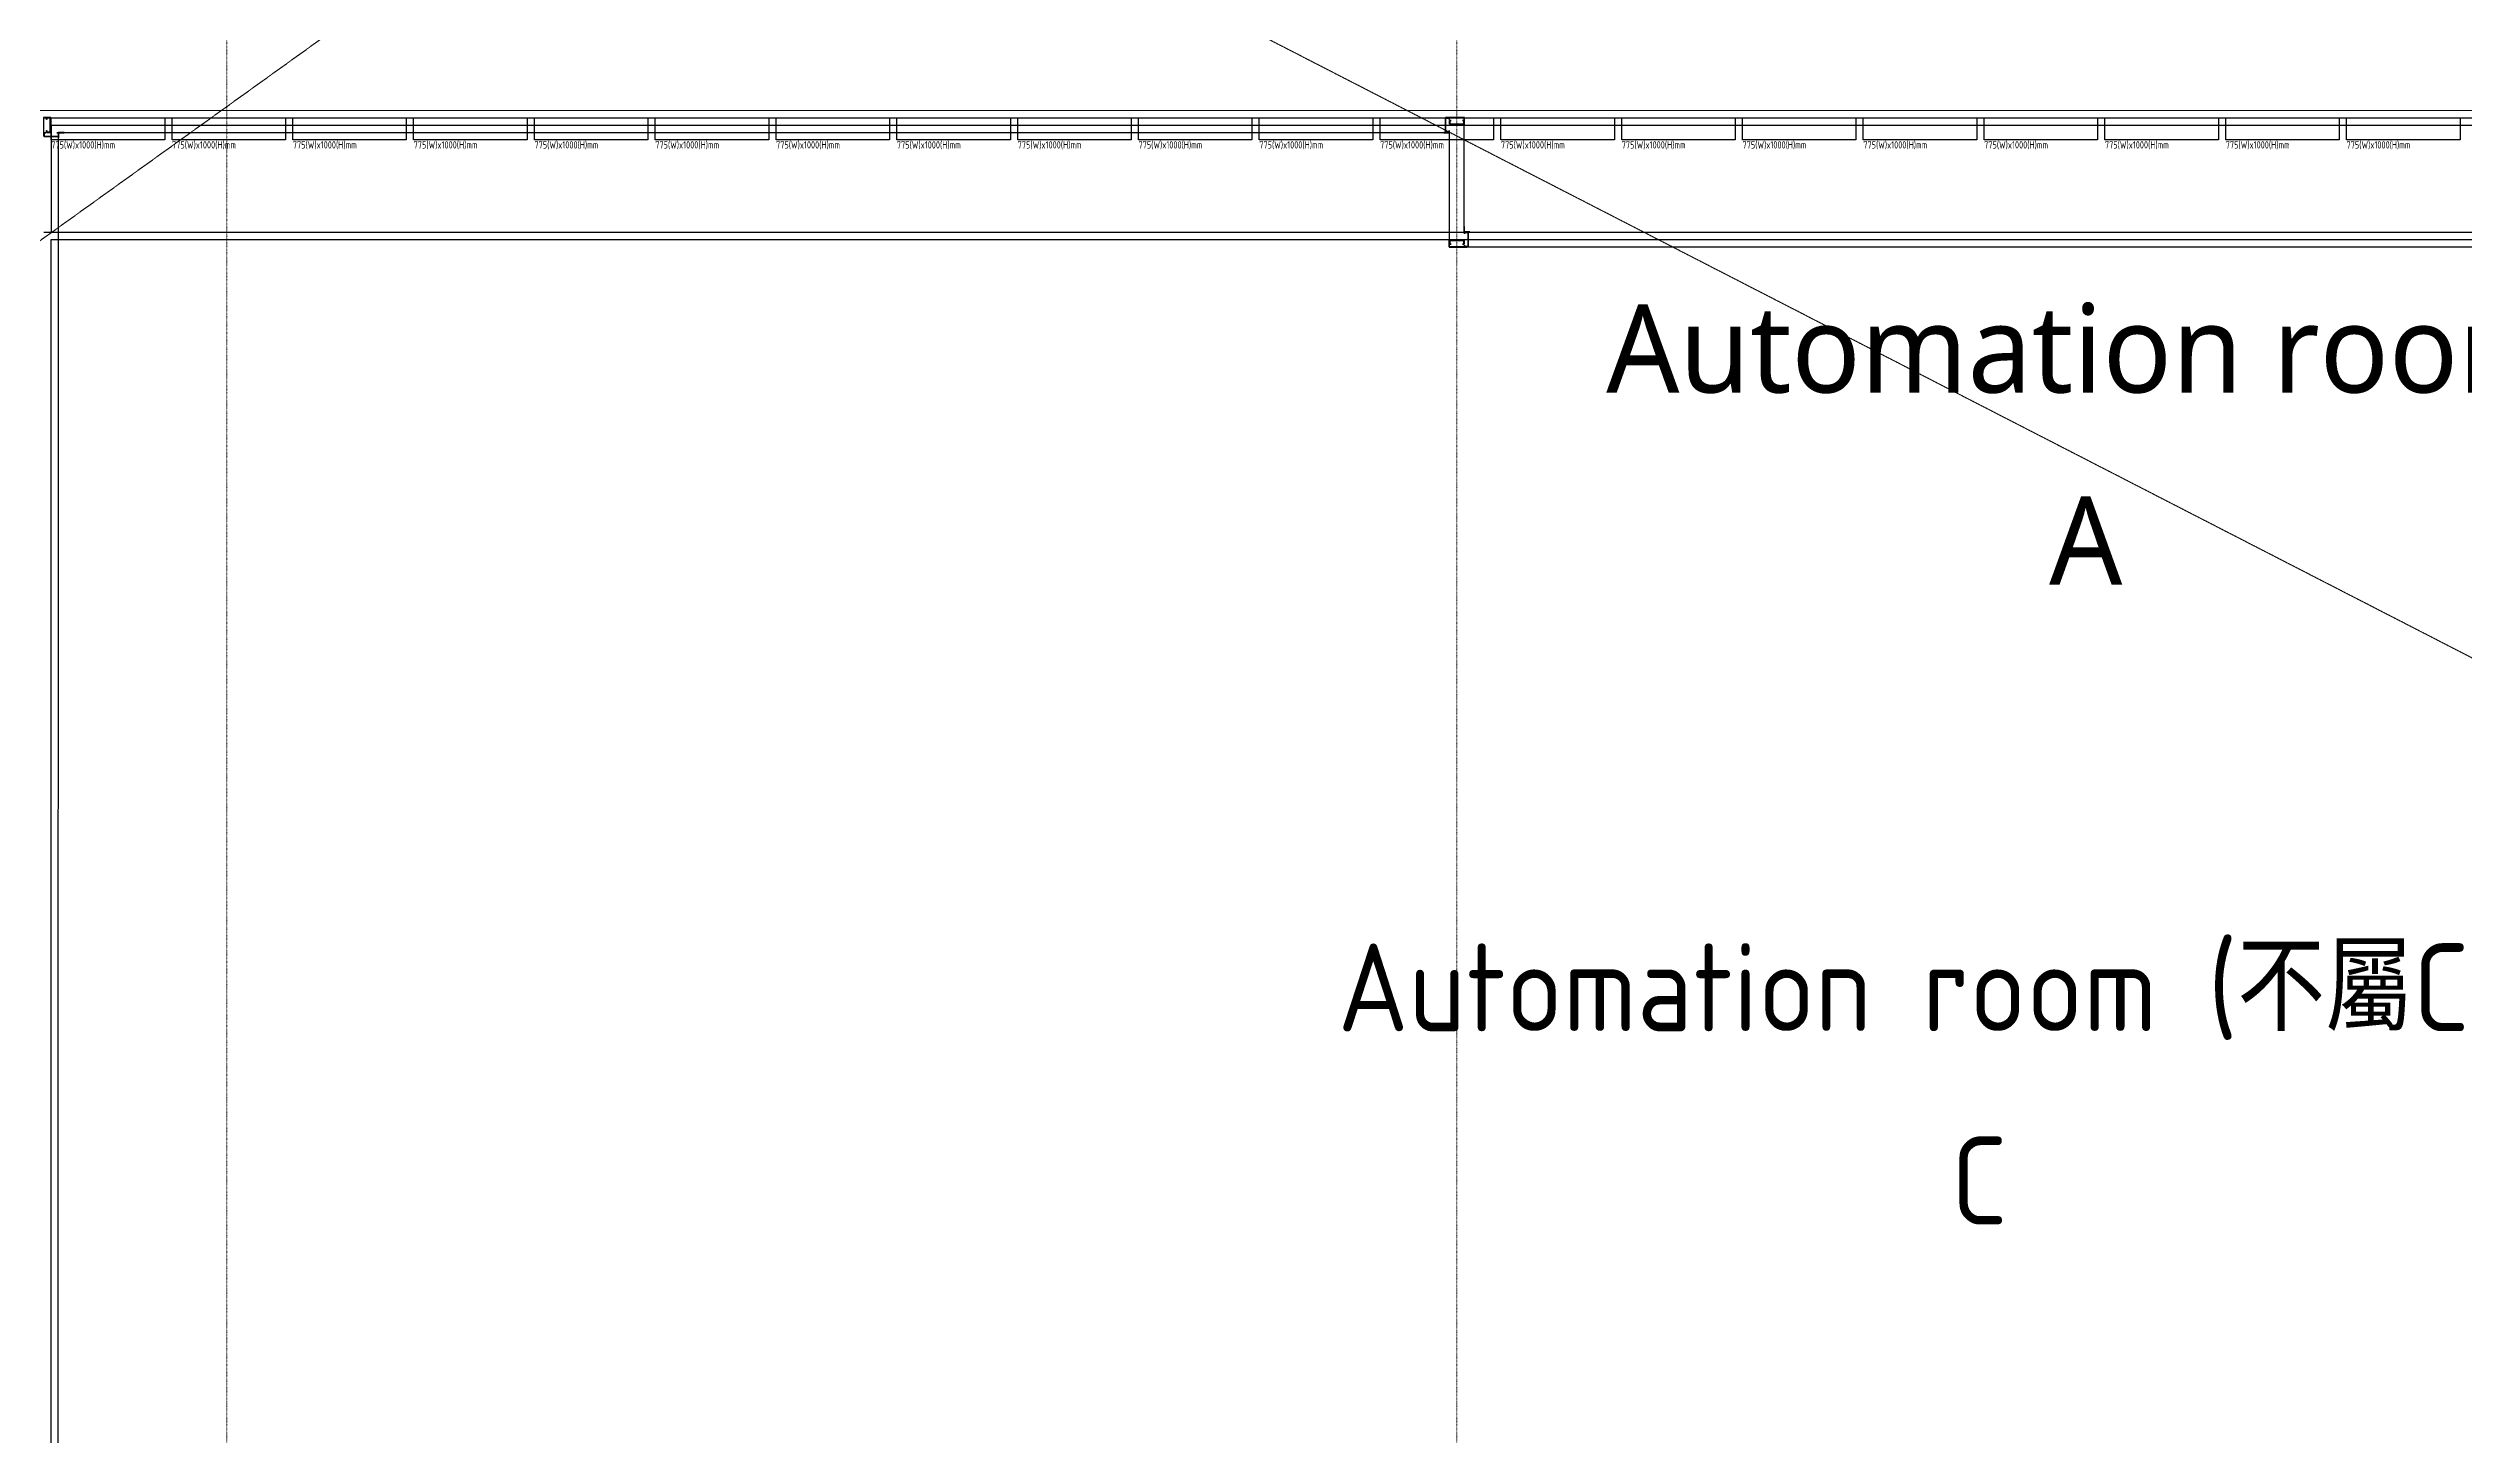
# Model space of a CAD drawing. Extents: x -76427 to 292734, y -42117 to 131250.
# Drawn here: x 208781 to 225276, y 63505 to 72975 of the extents above; entities that cross this region are included whole.
import ezdxf
from ezdxf.enums import TextEntityAlignment as Align

# ---------------------------------------------------------------- set-up
doc = ezdxf.new("R2010")
doc.units = 0
doc.header["$LTSCALE"] = 10
for name, pattern in [('H12PL1$0$HIDDEN', [0.4, 0.3, -0.1]), ('H12PL1$0$JJP_三點線', [0.9, 0.3, -0.15, 0, -0.15, 0, -0.15, 0, -0.15]), ('XFM7P10ICA$0$H12PL1$0$JJP_三點線', [0.9, 0.3, -0.15, 0, -0.15, 0, -0.15, 0, -0.15])]:
    doc.linetypes.add(name, pattern=pattern)
for name, color, linetype in [('H12PL1$0$A-OBJE-2D', 252, 'Continuous'), ('H12PL1$0$A-ZONE', 252, 'Continuous'), ('H12PL1$0$S-GRID', 252, 'Continuous'), ('XFDP10$0$A-S-C1-800x1000-v (50K)', 212, 'Continuous'), ('XFDP10$0$A-W-P1S (50K)', 2, 'Continuous'), ('XFDP10$0$A-W-P4S (50K)', 2, 'Continuous'), ('XFM7P10ICA$0$H12PL1$0$A-TEXT-修改說明', 252, 'Continuous'), ('XFM7P10ICA$0$H12PL1$0$A-ZONE', 252, 'Continuous'), ('XFM7P10ICA$0$H12PL1$0$S-GRID', 252, 'Continuous'), ('XFM7P10ICA$0$XFDP15$0$A-Partition-Col', 1, 'Continuous'), ('XFM7P10ICA$0$XFDP15$0$A-W-F2S (50K)', 2, 'Continuous'), ('XFM7P10ICA$0$XFDP15$0$A-W-P1S (50K)', 2, 'Continuous')]:
    doc.layers.add(name, color=color, linetype=linetype)
doc.styles.add('H12PL1$0$Standard', font='', dxfattribs={"width": 0.8})
doc.styles.add('XFDP10$0$AA-TXT', font='isocp.shx', dxfattribs={"width": 0.8, "bigfont": 'china.shx'})
doc.styles.add('XFM7P10ICA$0$H12PL1$0$Standard', font='isocp.shx', dxfattribs={"bigfont": 'chineset.shx'})
doc.styles.get('H12PL1$0$Standard').set_extended_font_data('Microsoft JhengHei')

# ---------------------------------------------------------------- blocks, each defined once
blk = doc.blocks.new('XFM7P10ICA$0$XFDP15$0$TP1-100-Partition_Col-L')
for points in [[(-5, 5.1, 0.414214), (-5.1, 5), (-5.1, 0.3, -0.414214), (-5.1, 0.2), (-5.2, 0.2, -0.414214), (-5.2, 0.3), (-5.2, 1.2), (-5.2, 1.2), (-5.2, 1.3), (-5.2, 5.2, -0.414214), (-5.2, 5.2), (5.7, 5.2), (5.8, 5.2), (5.8, 5.2), (6.7, 5.2, -0.414214), (6.8, 5.2), (6.8, 5.1, -0.414214), (6.7, 5.1)], [(4.9, 1), (4.9, 2.9, 0.414214), (4.6, 3.2), (3.8, 3.2), (3.8, 3.1), (4.6, 3.1, -0.414214), (4.8, 2.9), (4.8, 0.9, -0.414214), (4.6, 0.7), (-4.6, 0.7, -0.414214), (-4.8, 0.9), (-4.8, 2.9, -0.414214), (-4.6, 3.1), (-3.8, 3.1), (-3.8, 3.2), (-4.6, 3.2, 0.414214), (-4.9, 2.9), (-4.9, 1, 0.414214), (-4.6, 0.7), (4.6, 0.7, 0.414214)], [(7.5, -4.9), (5.6, -4.9, -0.414214), (5.3, -4.6), (5.3, -3.8), (5.3, -3.8), (5.3, -4.6, 0.414214), (5.5, -4.8), (7.5, -4.8, 0.414214), (7.7, -4.6), (7.7, 4.6, 0.414214), (7.5, 4.8), (5.5, 4.8, 0.414214), (5.3, 4.6), (5.3, 3.8), (5.3, 3.8), (5.3, 4.6, -0.414214), (5.6, 4.9), (7.5, 4.9, -0.414214), (7.8, 4.6), (7.8, -4.6, -0.414214)]]:
    blk.add_lwpolyline(points, format="xyb", close=True)
for points in [[(-4.2, 3.2), (-4.2, 3.2), (-4.9, 3.2, 0.414214), (-5.1, 3), (-5.1, 0.7), (-5, 0.7), (-5, 3, -0.414214), (-4.9, 3.2), (-4.2, 3.2)], [(4.1, 3.2), (4.1, 3.2), (4.9, 3.2, -0.414214), (5, 3), (5, 0.7), (5, 0.7), (5, 3, 0.414214), (4.9, 3.2), (4.1, 3.2)], [(5.3, 4.2), (5.2, 4.2), (5.2, 4.9, -0.414214), (5.4, 5.1), (7.8, 5.1), (7.8, 5), (5.4, 5, 0.414214), (5.3, 4.9), (5.3, 4.2)], [(5.3, -4.1), (5.2, -4.1), (5.2, -4.9, 0.414214), (5.4, -5), (7.8, -5), (7.8, -5), (5.4, -5, -0.414214), (5.3, -4.9), (5.3, -4.1)]]:
    blk.add_lwpolyline(points, format="xyb")
blk.add_lwpolyline([(5.2, -5.2), (5.2, -8.8), (5, -8.8), (5, -5), (8.8, -5), (8.8, -5.2)], close=True)
blk = doc.blocks.new('XFM7P10ICA$0$XFDP15')
at = {"layer": 'XFM7P10ICA$0$XFDP15$0$A-W-F2S (50K)'}
for p, q in [((208751.3, 72500.5, 0), (218450, 72500.5, 0)), ((218450, 71719, 0), (218450, 72500.5, 0)), ((208847.1, 59650, 0), (208851.3, 72400.5, 0)), ((208851.3, 72400.5, 0), (218350, 72400.5, 0)), ((218350, 71619, 0), (218350, 72400.5, 0)), ((218350, 71619, 0), (238975.4, 71619, 0)), ((218450, 71719, 0), (238875.4, 71719, 0))]:
    blk.add_line(p, q, dxfattribs=at)
at = {"layer": 'XFM7P10ICA$0$XFDP15$0$A-W-P1S (50K)'}
for p, q in [((218450, 72500.5, 0), (233550, 72500.5, 0)), ((218450, 72450.5, 0), (233600, 72450.5, 0))]:
    blk.add_line(p, q, dxfattribs=at)
at = {"layer": 'XFM7P10ICA$0$XFDP15$0$A-Partition-Col', "xscale": -10, "yscale": 10, "zscale": 10}
for p, rotation in [((208801.3, 72450.5, 0), 90), ((218400, 71669, 0), 180)]:
    blk.add_blockref('XFM7P10ICA$0$XFDP15$0$TP1-100-Partition_Col-L', p, dxfattribs=dict(at, rotation=rotation))
blk.add_blockref('XFM7P10ICA$0$XFDP15$0$TP1-100-Partition_Col-L', (218400, 72450.5), dxfattribs=at)
blk = doc.blocks.new('XFM7P10ICA$0$H12PL1')
at = {"layer": 'XFM7P10ICA$0$H12PL1$0$A-TEXT-修改說明', "lineweight": 0}
blk.add_lwpolyline([(238750, 72550), (208650, 72550), (208650, 59650)], dxfattribs=at)
at = {"layer": 'XFM7P10ICA$0$H12PL1$0$S-GRID', "linetype": 'XFM7P10ICA$0$H12PL1$0$JJP_三點線', "lineweight": 0}
for p, q in [((210000, 128250), (210000, -28000)), ((218400, 128250), (218400, -28000))]:
    blk.add_line(p, q, dxfattribs=at)
blk.add_blockref('XFM7P10ICA$0$XFDP15', (0, 0))
at = {"layer": 'XFM7P10ICA$0$H12PL1$0$A-ZONE', "style": 'XFM7P10ICA$0$H12PL1$0$Standard'}
for s, p in [('Automation room (不屬C/R)', (221968.52, 66860.41)), ('C', (221968.52, 65540.56))]:
    blk.add_text(s, height=600, dxfattribs=at).set_placement(p, align=Align.TOP_CENTER)
blk = doc.blocks.new('XFM7P10ICA')
blk.add_blockref('XFM7P10ICA$0$H12PL1', (0, 0))
blk = doc.blocks.new('*U493')
blk.add_lwpolyline([(0, 0), (0, 0.2583), (0.05, 0.2583), (0.05, 0)], close=True)
at = {"color": 1, "style": 'XFDP10$0$AA-TXT', "width": 0.8}
blk.add_attdef('高度', text='', height=0.1, rotation=90, dxfattribs=at).set_placement((0.1157, 0.07), align=Align.MIDDLE_LEFT)
blk = doc.blocks.new('XFDP10')
at = {"layer": 'XFDP10$0$A-W-P1S (50K)'}
for p, q in [((208751.3, 72500.5, 0), (233725, 72500.5, 0)), ((208801.3, 72450.5, 0), (233775, 72450.5, 0)), ((208801.3, 72450.5, 0), (208801.3, 71719, 0))]:
    blk.add_line(p, q, dxfattribs=at)
at = {"layer": 'XFDP10$0$A-W-P4S (50K)'}
for p, q in [((208751.3, 71719), (238875.4, 71719, 0)), ((208801.3, 71669, 0), (238875.4, 71669, 0)), ((208801.3, 59600, 0), (208801.3, 71669, 0))]:
    blk.add_line(p, q, dxfattribs=at)
at = {"layer": 'XFDP10$0$A-S-C1-800x1000-v (50K)'}
ref = blk.add_blockref('*U493', (208801.3, 72500.5, 0), dxfattribs=dict(at, xscale=3000, yscale=3000, zscale=3000, rotation=270))
ref.add_attrib('高度', '775(W)x1000(H)mm', dxfattribs={"layer": '0', "color": 1, "height": 50, "style": 'XFDP10$0$AA-TXT', "width": 0.8}).set_placement((208801.3, 72315.3, 0), align=Align.MIDDLE_LEFT)
ref = blk.add_blockref('*U493', (209626.3, 72500.5, 0), dxfattribs=dict(at, xscale=3000, yscale=3000, zscale=3000, rotation=270))
ref.add_attrib('高度', '775(W)x1000(H)mm', dxfattribs={"layer": '0', "color": 1, "height": 50, "style": 'XFDP10$0$AA-TXT', "width": 0.8}).set_placement((209626.3, 72315.3, 0), align=Align.MIDDLE_LEFT)
ref = blk.add_blockref('*U493', (210451.3, 72500.5, 0), dxfattribs=dict(at, xscale=3000, yscale=3000, zscale=3000, rotation=270))
ref.add_attrib('高度', '775(W)x1000(H)mm', dxfattribs={"layer": '0', "color": 1, "height": 50, "style": 'XFDP10$0$AA-TXT', "width": 0.8}).set_placement((210451.3, 72315.3, 0), align=Align.MIDDLE_LEFT)
ref = blk.add_blockref('*U493', (211276.3, 72500.5, 0), dxfattribs=dict(at, xscale=3000, yscale=3000, zscale=3000, rotation=270))
ref.add_attrib('高度', '775(W)x1000(H)mm', dxfattribs={"layer": '0', "color": 1, "height": 50, "style": 'XFDP10$0$AA-TXT', "width": 0.8}).set_placement((211276.3, 72315.3, 0), align=Align.MIDDLE_LEFT)
ref = blk.add_blockref('*U493', (212101.3, 72500.5, 0), dxfattribs=dict(at, xscale=3000, yscale=3000, zscale=3000, rotation=270))
ref.add_attrib('高度', '775(W)x1000(H)mm', dxfattribs={"layer": '0', "color": 1, "height": 50, "style": 'XFDP10$0$AA-TXT', "width": 0.8}).set_placement((212101.3, 72315.3, 0), align=Align.MIDDLE_LEFT)
ref = blk.add_blockref('*U493', (212926.3, 72500.5, 0), dxfattribs=dict(at, xscale=3000, yscale=3000, zscale=3000, rotation=270))
ref.add_attrib('高度', '775(W)x1000(H)mm', dxfattribs={"layer": '0', "color": 1, "height": 50, "style": 'XFDP10$0$AA-TXT', "width": 0.8}).set_placement((212926.3, 72315.3, 0), align=Align.MIDDLE_LEFT)
ref = blk.add_blockref('*U493', (213751.3, 72500.5, 0), dxfattribs=dict(at, xscale=3000, yscale=3000, zscale=3000, rotation=270))
ref.add_attrib('高度', '775(W)x1000(H)mm', dxfattribs={"layer": '0', "color": 1, "height": 50, "style": 'XFDP10$0$AA-TXT', "width": 0.8}).set_placement((213751.3, 72315.3, 0), align=Align.MIDDLE_LEFT)
ref = blk.add_blockref('*U493', (214576.3, 72500.5, 0), dxfattribs=dict(at, xscale=3000, yscale=3000, zscale=3000, rotation=270))
ref.add_attrib('高度', '775(W)x1000(H)mm', dxfattribs={"layer": '0', "color": 1, "height": 50, "style": 'XFDP10$0$AA-TXT', "width": 0.8}).set_placement((214576.3, 72315.3, 0), align=Align.MIDDLE_LEFT)
ref = blk.add_blockref('*U493', (215401.3, 72500.5, 0), dxfattribs=dict(at, xscale=3000, yscale=3000, zscale=3000, rotation=270))
ref.add_attrib('高度', '775(W)x1000(H)mm', dxfattribs={"layer": '0', "color": 1, "height": 50, "style": 'XFDP10$0$AA-TXT', "width": 0.8}).set_placement((215401.3, 72315.3, 0), align=Align.MIDDLE_LEFT)
ref = blk.add_blockref('*U493', (216226.3, 72500.5, 0), dxfattribs=dict(at, xscale=3000, yscale=3000, zscale=3000, rotation=270))
ref.add_attrib('高度', '775(W)x1000(H)mm', dxfattribs={"layer": '0', "color": 1, "height": 50, "style": 'XFDP10$0$AA-TXT', "width": 0.8}).set_placement((216226.3, 72315.3, 0), align=Align.MIDDLE_LEFT)
ref = blk.add_blockref('*U493', (217051.3, 72500.5, 0), dxfattribs=dict(at, xscale=3000, yscale=3000, zscale=3000, rotation=270))
ref.add_attrib('高度', '775(W)x1000(H)mm', dxfattribs={"layer": '0', "color": 1, "height": 50, "style": 'XFDP10$0$AA-TXT', "width": 0.8}).set_placement((217051.3, 72315.3, 0), align=Align.MIDDLE_LEFT)
ref = blk.add_blockref('*U493', (217876.3, 72500.5, 0), dxfattribs=dict(at, xscale=3000, yscale=3000, zscale=3000, rotation=270))
ref.add_attrib('高度', '775(W)x1000(H)mm', dxfattribs={"layer": '0', "color": 1, "height": 50, "style": 'XFDP10$0$AA-TXT', "width": 0.8}).set_placement((217876.3, 72315.3, 0), align=Align.MIDDLE_LEFT)
ref = blk.add_blockref('*U493', (218701.3, 72500.5, 0), dxfattribs=dict(at, xscale=3000, yscale=3000, zscale=3000, rotation=270))
ref.add_attrib('高度', '775(W)x1000(H)mm', dxfattribs={"layer": '0', "color": 1, "height": 50, "style": 'XFDP10$0$AA-TXT', "width": 0.8}).set_placement((218701.3, 72315.3, 0), align=Align.MIDDLE_LEFT)
ref = blk.add_blockref('*U493', (219526.3, 72500.5, 0), dxfattribs=dict(at, xscale=3000, yscale=3000, zscale=3000, rotation=270))
ref.add_attrib('高度', '775(W)x1000(H)mm', dxfattribs={"layer": '0', "color": 1, "height": 50, "style": 'XFDP10$0$AA-TXT', "width": 0.8}).set_placement((219526.3, 72315.3, 0), align=Align.MIDDLE_LEFT)
ref = blk.add_blockref('*U493', (220351.3, 72500.5, 0), dxfattribs=dict(at, xscale=3000, yscale=3000, zscale=3000, rotation=270))
ref.add_attrib('高度', '775(W)x1000(H)mm', dxfattribs={"layer": '0', "color": 1, "height": 50, "style": 'XFDP10$0$AA-TXT', "width": 0.8}).set_placement((220351.3, 72315.3, 0), align=Align.MIDDLE_LEFT)
ref = blk.add_blockref('*U493', (221176.3, 72500.5, 0), dxfattribs=dict(at, xscale=3000, yscale=3000, zscale=3000, rotation=270))
ref.add_attrib('高度', '775(W)x1000(H)mm', dxfattribs={"layer": '0', "color": 1, "height": 50, "style": 'XFDP10$0$AA-TXT', "width": 0.8}).set_placement((221176.3, 72315.3, 0), align=Align.MIDDLE_LEFT)
ref = blk.add_blockref('*U493', (222001.3, 72500.5, 0), dxfattribs=dict(at, xscale=3000, yscale=3000, zscale=3000, rotation=270))
ref.add_attrib('高度', '775(W)x1000(H)mm', dxfattribs={"layer": '0', "color": 1, "height": 50, "style": 'XFDP10$0$AA-TXT', "width": 0.8}).set_placement((222001.3, 72315.3, 0), align=Align.MIDDLE_LEFT)
ref = blk.add_blockref('*U493', (222826.3, 72500.5, 0), dxfattribs=dict(at, xscale=3000, yscale=3000, zscale=3000, rotation=270))
ref.add_attrib('高度', '775(W)x1000(H)mm', dxfattribs={"layer": '0', "color": 1, "height": 50, "style": 'XFDP10$0$AA-TXT', "width": 0.8}).set_placement((222826.3, 72315.3, 0), align=Align.MIDDLE_LEFT)
ref = blk.add_blockref('*U493', (223651.3, 72500.5, 0), dxfattribs=dict(at, xscale=3000, yscale=3000, zscale=3000, rotation=270))
ref.add_attrib('高度', '775(W)x1000(H)mm', dxfattribs={"layer": '0', "color": 1, "height": 50, "style": 'XFDP10$0$AA-TXT', "width": 0.8}).set_placement((223651.3, 72315.3, 0), align=Align.MIDDLE_LEFT)
ref = blk.add_blockref('*U493', (224476.3, 72500.5, 0), dxfattribs=dict(at, xscale=3000, yscale=3000, zscale=3000, rotation=270))
ref.add_attrib('高度', '775(W)x1000(H)mm', dxfattribs={"layer": '0', "color": 1, "height": 50, "style": 'XFDP10$0$AA-TXT', "width": 0.8}).set_placement((224476.3, 72315.3, 0), align=Align.MIDDLE_LEFT)
blk = doc.blocks.new('H12PL1')
at = {"layer": 'H12PL1$0$A-OBJE-2D', "linetype": 'H12PL1$0$HIDDEN', "lineweight": 0}
for p, q in [((192000, 59650), (234750, 90350)), ((192000, 85950), (243150, 59650))]:
    blk.add_line(p, q, dxfattribs=at)
at = {"layer": 'H12PL1$0$S-GRID', "linetype": 'H12PL1$0$JJP_三點線', "lineweight": 0}
for p, q in [((210000, 128250), (210000, -28000)), ((218400, 128250), (218400, -28000))]:
    blk.add_line(p, q, dxfattribs=at)
blk.add_blockref('XFDP10', (0, 0))
at = {"layer": 'H12PL1$0$A-ZONE', "style": 'H12PL1$0$Standard'}
for s, p in [('Automation room', (222695.34, 71223.73)), ('A', (222695.34, 69912.25))]:
    blk.add_text(s, height=600, dxfattribs=at).set_placement(p, align=Align.TOP_CENTER)

msp = doc.modelspace()

# ---------------------------------------------------------------- block references
msp.add_blockref('XFM7P10ICA', (0, 0))

# ---------------------------------------------------------------- next in the draw order: block references
msp.add_blockref('H12PL1', (0, 0))

doc.saveas('drawing.dxf')
